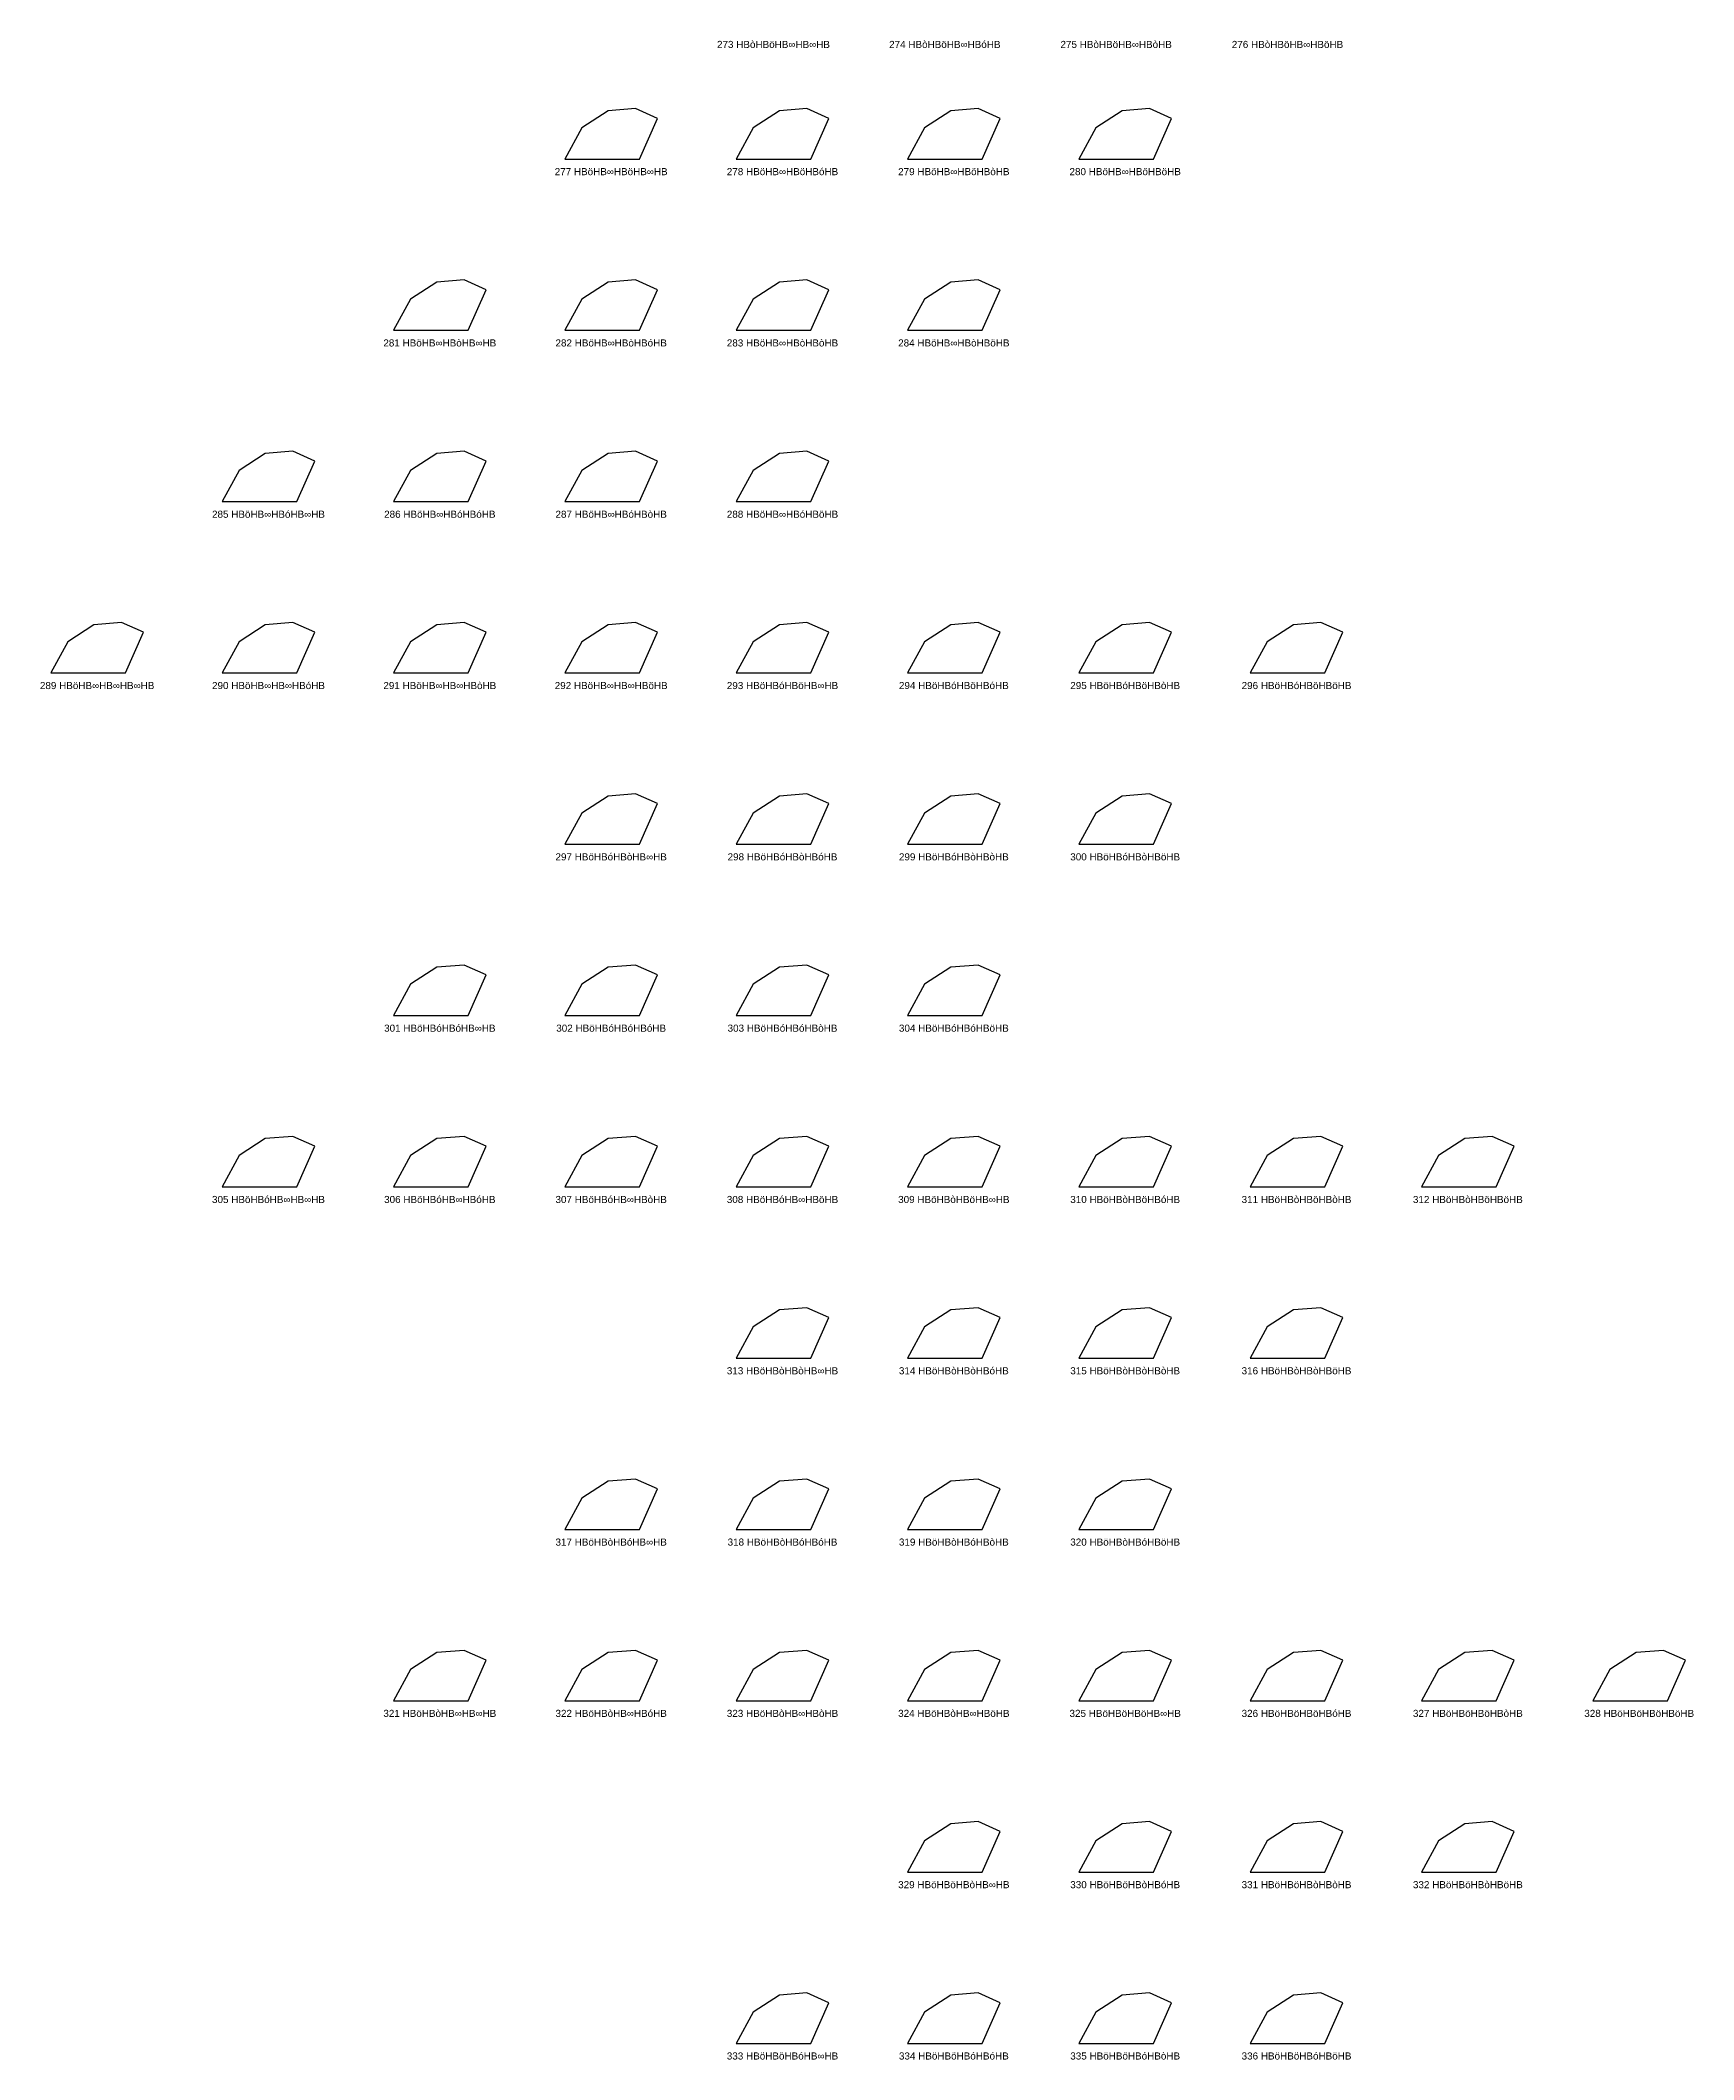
# Model space of a CAD drawing. Header units: millimetres. Extents: x 122552 to 1654769, y -10280102 to 62068.
# Drawn here: x 1239525 to 1496647, y -2505019 to -2190901 of the extents above; entities that cross this region are included whole.
import ezdxf
from ezdxf.enums import TextEntityAlignment as Align

# ---------------------------------------------------------------- set-up
doc = ezdxf.new("R2010")
doc.units = ezdxf.units.MM
doc.styles.add('Arial', font='arial_0.ttf')

msp = doc.modelspace()

# ---------------------------------------------------------------- linework, layer by layer
for points in [[(1332064, -2201515), (1327808, -2201853), (1323735, -2204500), (1321099, -2209358), (1332686, -2209358), (1335493, -2203039)], [(1358713, -2201515), (1354456, -2201853), (1350384, -2204500), (1347747, -2209358), (1359335, -2209358), (1362142, -2203039)], [(1385361, -2201515), (1381105, -2201853), (1377032, -2204500), (1374396, -2209358), (1385983, -2209358), (1388791, -2203039)], [(1412010, -2201515), (1407754, -2201853), (1403681, -2204500), (1401045, -2209358), (1412632, -2209358), (1415439, -2203039)], [(1305415, -2228164), (1301159, -2228501), (1297086, -2231149), (1294450, -2236006), (1306037, -2236006), (1308845, -2229687)], [(1332064, -2228164), (1327808, -2228501), (1323735, -2231149), (1321099, -2236006), (1332686, -2236006), (1335493, -2229687)], [(1358713, -2228164), (1354456, -2228501), (1350384, -2231149), (1347747, -2236006), (1359335, -2236006), (1362142, -2229687)], [(1385361, -2228164), (1381105, -2228501), (1377032, -2231149), (1374396, -2236006), (1385983, -2236006), (1388791, -2229687)], [(1278767, -2254812), (1274510, -2255150), (1270438, -2257797), (1267801, -2262655), (1279389, -2262655), (1282196, -2256336)], [(1305415, -2254812), (1301159, -2255150), (1297086, -2257797), (1294450, -2262655), (1306037, -2262655), (1308845, -2256336)], [(1332064, -2254812), (1327808, -2255150), (1323735, -2257797), (1321099, -2262655), (1332686, -2262655), (1335493, -2256336)], [(1358713, -2254812), (1354456, -2255150), (1350384, -2257797), (1347747, -2262655), (1359335, -2262655), (1362142, -2256336)], [(1252118, -2281461), (1247862, -2281799), (1243789, -2284446), (1241153, -2289304), (1252740, -2289304), (1255547, -2282985)], [(1278767, -2281461), (1274510, -2281799), (1270438, -2284446), (1267801, -2289304), (1279389, -2289304), (1282196, -2282985)], [(1305415, -2281461), (1301159, -2281799), (1297086, -2284446), (1294450, -2289304), (1306037, -2289304), (1308845, -2282985)], [(1332064, -2281461), (1327808, -2281799), (1323735, -2284446), (1321099, -2289304), (1332686, -2289304), (1335493, -2282985)], [(1358713, -2281461), (1354456, -2281799), (1350384, -2284446), (1347747, -2289304), (1359335, -2289304), (1362142, -2282985)], [(1385361, -2281461), (1381105, -2281799), (1377032, -2284446), (1374396, -2289304), (1385983, -2289304), (1388791, -2282985)], [(1412010, -2281461), (1407754, -2281799), (1403681, -2284446), (1401045, -2289304), (1412632, -2289304), (1415439, -2282985)], [(1438659, -2281461), (1434402, -2281799), (1430330, -2284446), (1427693, -2289304), (1439281, -2289304), (1442088, -2282985)], [(1332064, -2308110), (1327808, -2308447), (1323735, -2311095), (1321099, -2315952), (1332686, -2315952), (1335493, -2309633)], [(1358713, -2308110), (1354456, -2308447), (1350384, -2311095), (1347747, -2315952), (1359335, -2315952), (1362142, -2309633)], [(1385361, -2308110), (1381105, -2308447), (1377032, -2311095), (1374396, -2315952), (1385983, -2315952), (1388791, -2309633)], [(1412010, -2308110), (1407754, -2308447), (1403681, -2311095), (1401045, -2315952), (1412632, -2315952), (1415439, -2309633)], [(1305415, -2334758), (1301159, -2335096), (1297086, -2337743), (1294450, -2342601), (1306037, -2342601), (1308845, -2336282)], [(1332064, -2334758), (1327808, -2335096), (1323735, -2337743), (1321099, -2342601), (1332686, -2342601), (1335493, -2336282)], [(1358713, -2334758), (1354456, -2335096), (1350384, -2337743), (1347747, -2342601), (1359335, -2342601), (1362142, -2336282)], [(1385361, -2334758), (1381105, -2335096), (1377032, -2337743), (1374396, -2342601), (1385983, -2342601), (1388791, -2336282)], [(1278767, -2361407), (1274510, -2361745), (1270438, -2364392), (1267801, -2369250), (1279389, -2369250), (1282196, -2362931)], [(1305415, -2361407), (1301159, -2361745), (1297086, -2364392), (1294450, -2369250), (1306037, -2369250), (1308845, -2362931)], [(1332064, -2361407), (1327808, -2361745), (1323735, -2364392), (1321099, -2369250), (1332686, -2369250), (1335493, -2362931)], [(1358713, -2361407), (1354456, -2361745), (1350384, -2364392), (1347747, -2369250), (1359335, -2369250), (1362142, -2362931)], [(1385361, -2361407), (1381105, -2361745), (1377032, -2364392), (1374396, -2369250), (1385983, -2369250), (1388791, -2362931)], [(1412010, -2361407), (1407754, -2361745), (1403681, -2364392), (1401045, -2369250), (1412632, -2369250), (1415439, -2362931)], [(1438659, -2361407), (1434402, -2361745), (1430330, -2364392), (1427693, -2369250), (1439281, -2369250), (1442088, -2362931)], [(1465307, -2361407), (1461051, -2361745), (1456978, -2364392), (1454342, -2369250), (1465929, -2369250), (1468737, -2362931)], [(1358713, -2388056), (1354456, -2388393), (1350384, -2391041), (1347747, -2395898), (1359335, -2395898), (1362142, -2389579)], [(1385361, -2388056), (1381105, -2388393), (1377032, -2391041), (1374396, -2395898), (1385983, -2395898), (1388791, -2389579)], [(1412010, -2388056), (1407754, -2388393), (1403681, -2391041), (1401045, -2395898), (1412632, -2395898), (1415439, -2389579)], [(1438659, -2388056), (1434402, -2388393), (1430330, -2391041), (1427693, -2395898), (1439281, -2395898), (1442088, -2389579)], [(1332064, -2414704), (1327808, -2415042), (1323735, -2417689), (1321099, -2422547), (1332686, -2422547), (1335493, -2416228)], [(1358713, -2414704), (1354456, -2415042), (1350384, -2417689), (1347747, -2422547), (1359335, -2422547), (1362142, -2416228)], [(1385361, -2414704), (1381105, -2415042), (1377032, -2417689), (1374396, -2422547), (1385983, -2422547), (1388791, -2416228)], [(1412010, -2414704), (1407754, -2415042), (1403681, -2417689), (1401045, -2422547), (1412632, -2422547), (1415439, -2416228)], [(1305415, -2441353), (1301159, -2441691), (1297086, -2444338), (1294450, -2449196), (1306037, -2449196), (1308845, -2442877)], [(1332064, -2441353), (1327808, -2441691), (1323735, -2444338), (1321099, -2449196), (1332686, -2449196), (1335493, -2442877)], [(1358713, -2441353), (1354456, -2441691), (1350384, -2444338), (1347747, -2449196), (1359335, -2449196), (1362142, -2442877)], [(1385361, -2441353), (1381105, -2441691), (1377032, -2444338), (1374396, -2449196), (1385983, -2449196), (1388791, -2442877)], [(1412010, -2441353), (1407754, -2441691), (1403681, -2444338), (1401045, -2449196), (1412632, -2449196), (1415439, -2442877)], [(1438659, -2441353), (1434402, -2441691), (1430330, -2444338), (1427693, -2449196), (1439281, -2449196), (1442088, -2442877)], [(1465307, -2441353), (1461051, -2441691), (1456978, -2444338), (1454342, -2449196), (1465929, -2449196), (1468737, -2442877)], [(1491956, -2441353), (1487700, -2441691), (1483627, -2444338), (1480991, -2449196), (1492578, -2449196), (1495385, -2442877)], [(1385361, -2468002), (1381105, -2468339), (1377032, -2470987), (1374396, -2475844), (1385983, -2475844), (1388791, -2469525)], [(1412010, -2468002), (1407754, -2468339), (1403681, -2470987), (1401045, -2475844), (1412632, -2475844), (1415439, -2469525)], [(1438659, -2468002), (1434402, -2468339), (1430330, -2470987), (1427693, -2475844), (1439281, -2475844), (1442088, -2469525)], [(1465307, -2468002), (1461051, -2468339), (1456978, -2470987), (1454342, -2475844), (1465929, -2475844), (1468737, -2469525)], [(1358713, -2494650), (1354456, -2494988), (1350384, -2497635), (1347747, -2502493), (1359335, -2502493), (1362142, -2496174)], [(1385361, -2494650), (1381105, -2494988), (1377032, -2497635), (1374396, -2502493), (1385983, -2502493), (1388791, -2496174)], [(1412010, -2494650), (1407754, -2494988), (1403681, -2497635), (1401045, -2502493), (1412632, -2502493), (1415439, -2496174)], [(1438659, -2494650), (1434402, -2494988), (1430330, -2497635), (1427693, -2502493), (1439281, -2502493), (1442088, -2496174)]]:
    msp.add_lwpolyline(points, close=True)

# ---------------------------------------------------------------- texts
at = {"style": 'Arial'}
for s, p in [('273 HBòHBöHB∞HB∞HB', (1353541, -2191528)), ('274 HBòHBöHB∞HBóHB', (1380190, -2191528)), ('275 HBòHBöHB∞HBòHB', (1406838, -2191528)), ('276 HBòHBöHB∞HBöHB', (1433487, -2191528)), ('277 HBöHB∞HBöHB∞HB', (1328296, -2211318)), ('278 HBöHB∞HBöHBóHB', (1354945, -2211318)), ('279 HBöHB∞HBöHBòHB', (1381593, -2211318)), ('280 HBöHB∞HBöHBöHB', (1408242, -2211318)), ('281 HBöHB∞HBòHB∞HB', (1301647, -2237967)), ('282 HBöHB∞HBòHBóHB', (1328296, -2237967)), ('283 HBöHB∞HBòHBòHB', (1354945, -2237967)), ('284 HBöHB∞HBòHBöHB', (1381593, -2237967)), ('285 HBöHB∞HBóHB∞HB', (1274999, -2264616)), ('286 HBöHB∞HBóHBóHB', (1301647, -2264616)), ('287 HBöHB∞HBóHBòHB', (1328296, -2264616)), ('288 HBöHB∞HBóHBöHB', (1354945, -2264616)), ('289 HBöHB∞HB∞HB∞HB', (1248350, -2291264)), ('290 HBöHB∞HB∞HBóHB', (1274999, -2291264)), ('291 HBöHB∞HB∞HBòHB', (1301647, -2291264)), ('292 HBöHB∞HB∞HBöHB', (1328296, -2291264)), ('293 HBöHBóHBöHB∞HB', (1354945, -2291264)), ('294 HBöHBóHBöHBóHB', (1381593, -2291264)), ('295 HBöHBóHBöHBòHB', (1408242, -2291264)), ('296 HBöHBóHBöHBöHB', (1434891, -2291264)), ('297 HBöHBóHBòHB∞HB', (1328296, -2317913)), ('298 HBöHBóHBòHBóHB', (1354945, -2317913)), ('299 HBöHBóHBòHBòHB', (1381593, -2317913)), ('300 HBöHBóHBòHBöHB', (1408242, -2317913)), ('301 HBöHBóHBóHB∞HB', (1301647, -2344562)), ('302 HBöHBóHBóHBóHB', (1328296, -2344562)), ('303 HBöHBóHBóHBòHB', (1354945, -2344562)), ('304 HBöHBóHBóHBöHB', (1381593, -2344562)), ('305 HBöHBóHB∞HB∞HB', (1274999, -2371210)), ('306 HBöHBóHB∞HBóHB', (1301647, -2371210)), ('307 HBöHBóHB∞HBòHB', (1328296, -2371210)), ('308 HBöHBóHB∞HBöHB', (1354945, -2371210)), ('309 HBöHBòHBöHB∞HB', (1381593, -2371210)), ('310 HBöHBòHBöHBóHB', (1408242, -2371210)), ('311 HBöHBòHBöHBòHB', (1434891, -2371210)), ('312 HBöHBòHBöHBöHB', (1461539, -2371210)), ('313 HBöHBòHBòHB∞HB', (1354945, -2397859)), ('314 HBöHBòHBòHBóHB', (1381593, -2397859)), ('315 HBöHBòHBòHBòHB', (1408242, -2397859)), ('316 HBöHBòHBòHBöHB', (1434891, -2397859)), ('317 HBöHBòHBóHB∞HB', (1328296, -2424508)), ('318 HBöHBòHBóHBóHB', (1354945, -2424508)), ('319 HBöHBòHBóHBòHB', (1381593, -2424508)), ('320 HBöHBòHBóHBöHB', (1408242, -2424508)), ('321 HBöHBòHB∞HB∞HB', (1301647, -2451156)), ('322 HBöHBòHB∞HBóHB', (1328296, -2451156)), ('323 HBöHBòHB∞HBòHB', (1354945, -2451156)), ('324 HBöHBòHB∞HBöHB', (1381593, -2451156)), ('325 HBöHBöHBöHB∞HB', (1408242, -2451156)), ('326 HBöHBöHBöHBóHB', (1434891, -2451156)), ('327 HBöHBöHBöHBòHB', (1461539, -2451156)), ('328 HBöHBöHBöHBöHB', (1488188, -2451156)), ('329 HBöHBöHBòHB∞HB', (1381593, -2477805)), ('330 HBöHBöHBòHBóHB', (1408242, -2477805)), ('331 HBöHBöHBòHBòHB', (1434891, -2477805)), ('332 HBöHBöHBòHBöHB', (1461539, -2477805)), ('333 HBöHBöHBóHB∞HB', (1354945, -2504454)), ('334 HBöHBöHBóHBóHB', (1381593, -2504454)), ('335 HBöHBöHBóHBòHB', (1408242, -2504454)), ('336 HBöHBöHBóHBöHB', (1434891, -2504454))]:
    msp.add_text(s, height=1100, dxfattribs=at).set_placement(p, align=Align.MIDDLE_CENTER)

doc.saveas('drawing.dxf')
